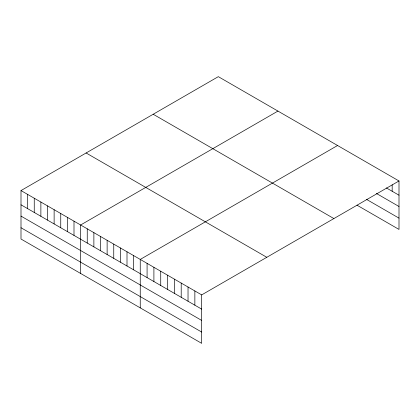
<?xml version="1.0" encoding="UTF-8"?>
<svg xmlns="http://www.w3.org/2000/svg" width="420" height="420" viewBox="0 0 420 420"><rect width="100%" height="100%" fill="white"/><g stroke="black" fill="none" stroke-linecap="round" stroke-linejoin="round"><path stroke-width="0.63" d="M399 180.973L201.684 294.893L201.684 343.345L21 239.027L21 190.575L218.316 76.655L399 180.973L399 229.425L356.995 205.175M277.94 111.08L80.624 224.999L80.624 273.452M337.57 145.504L140.249 259.423L140.249 307.876M386.4 187.929L399 195.2M376.42 193.463L399 206.498M366.445 199.337L399 218.132M153.2 114.251L333.884 218.563M86.116 152.98L266.8 257.297M21 190.575L201.684 294.893M21 204.808L201.684 309.12M21 216.101L201.684 320.418M21 227.734L201.684 332.052M392.175 184.795L392.175 191.263M194.859 290.95L194.859 305.183M188.029 287.007L188.029 301.24M181.204 283.07L181.204 297.302M174.379 279.127L174.379 293.36M167.554 275.184L167.554 289.417M160.729 271.246L160.729 285.479M153.904 267.304L153.904 281.536M147.079 263.366L147.079 277.594M133.628 255.596L133.628 269.829M127.003 251.774L127.003 266.007M120.377 247.947L120.377 262.18M113.752 244.125L113.752 258.358M107.126 240.298L107.126 254.531M100.501 236.476L100.501 250.703M93.875 232.649L93.875 246.881M87.25 228.821L87.25 243.054M73.999 221.172L73.999 235.405M67.373 217.35L67.373 231.583M60.748 213.523L60.748 227.756M54.127 209.701L54.127 223.934M47.502 205.874L47.502 220.106M40.877 202.052L40.877 216.279M34.251 198.224L34.251 212.457M27.625 194.397L27.625 208.63"/></g></svg>
